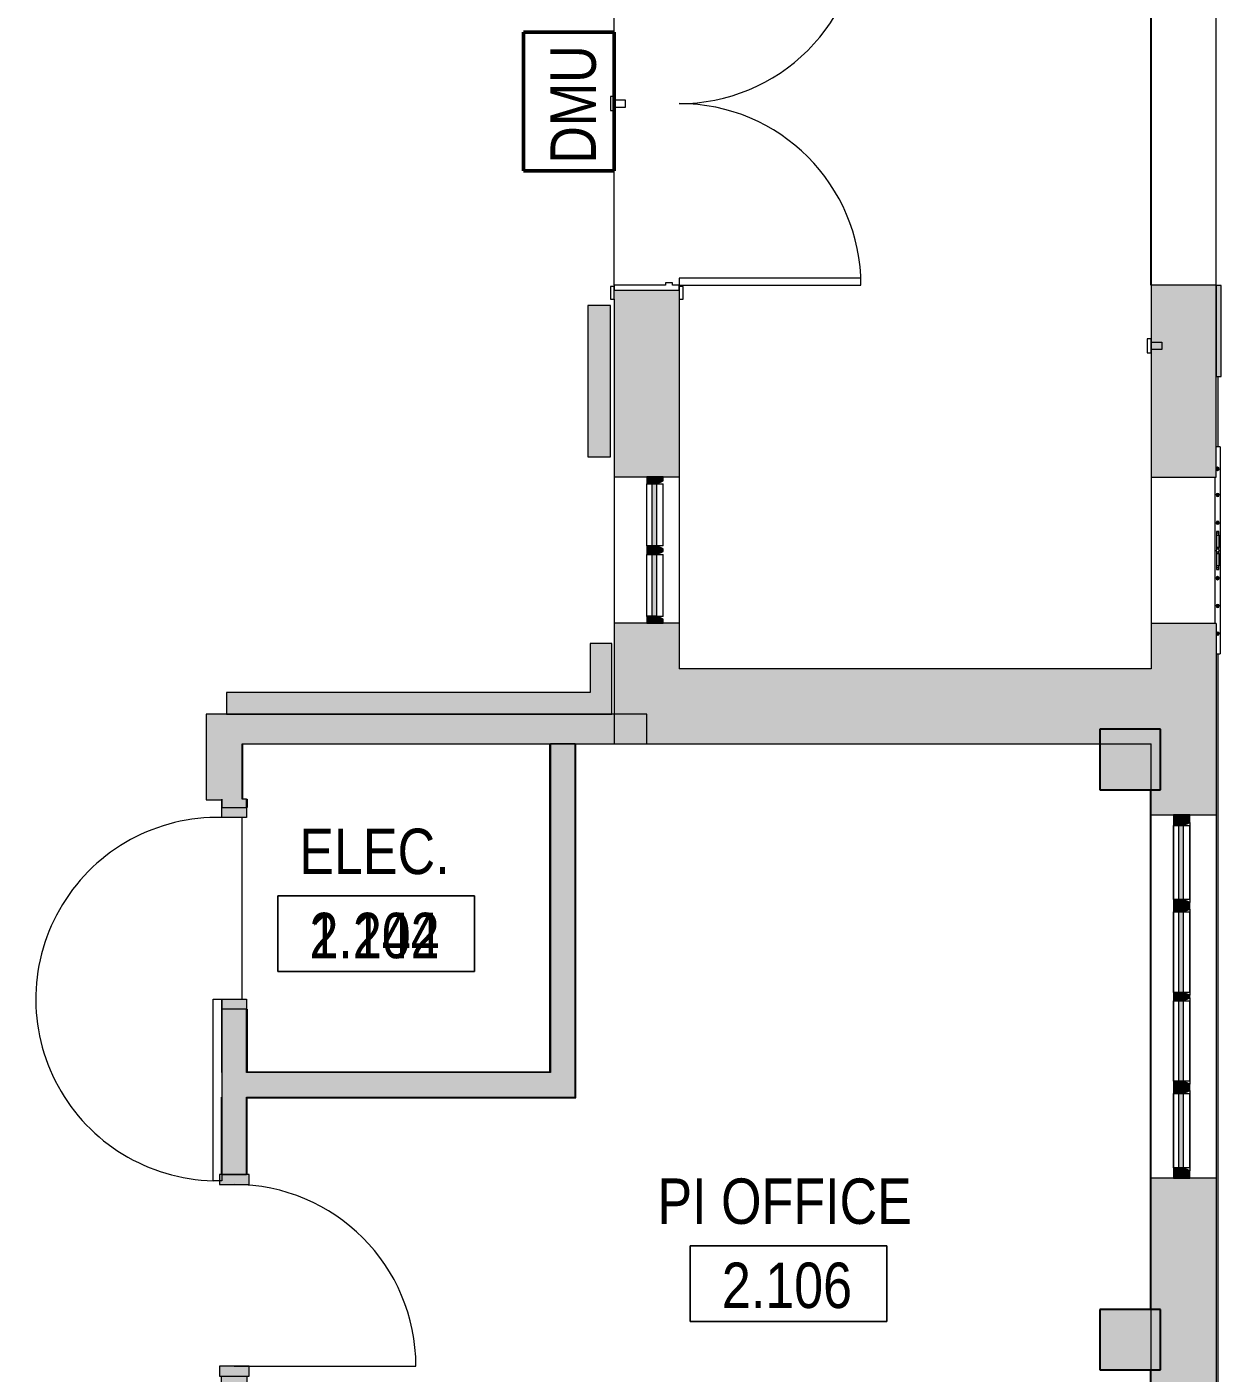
# Model space of a CAD drawing. Header units: inches. Extents: x -3803 to -1421, y -3454 to -210.
# Drawn here: x -3088.1 to -2851.4, y -2143.3 to -1876.4 of the extents above; entities that cross this region are included whole.
import ezdxf

# ---------------------------------------------------------------- set-up
doc = ezdxf.new("R2010")
doc.units = ezdxf.units.IN
doc.header["$MEASUREMENT"] = 0
for name, color, linetype, lineweight in [('A-ANNO-NOTE', 131, 'Continuous', 13), ('A-AREA-IDEN', 2, 'Continuous', 9), ('A-DOOR', 31, 'Continuous', 13), ('A-DOOR-FRAM', 31, 'Continuous', 35), ('A-FLOR', 192, 'Continuous', 13), ('A-FLOR-HRAL', 11, 'Continuous', 13), ('A-GLAZ-CURT', 52, 'Continuous', 13), ('A-GLAZ-CWMG', 51, 'Continuous', 13), ('A-WALL', 113, 'Continuous', 13), ('A-WALL-PATT', 111, 'Continuous', 13), ('E-SERT', 181, 'Continuous', 13), ('I-WALL', 2, 'Continuous', 13), ('S-COLS', 52, 'Continuous', 13)]:
    doc.layers.add(name, color=color, linetype=linetype, lineweight=lineweight)
doc.styles.add('Arial Narrow', font='ARIALN.TTF', dxfattribs={"height": 9})

# ---------------------------------------------------------------- blocks, each defined once
blk = doc.blocks.new('15830016-STRUCT_MARTINEZ-MOORE_CENTRAL_v2018_rvt-1-DIMENSION PLAN - LEVEL 2 _579_ - 2__ - CAD')
at = {"layer": 'S-COLS', "lineweight": 5}
for points in [[(-2863.4, -2027.64), (-2863.4, -2015.64), (-2875.4, -2015.64), (-2875.4, -2027.64), (-2865.07, -2027.64)], [(-2863.4, -2142.64), (-2863.4, -2130.64), (-2875.4, -2130.64), (-2875.4, -2142.64), (-2865.07, -2142.64)]]:
    blk.add_hatch(color=50, dxfattribs=at).paths.add_polyline_path(points, flags=0)
at = {"layer": 'A-FLOR', "color": 253, "lineweight": 25}
blk.add_line((-2865.27, -1927.64), (-2865.27, -1855.7), dxfattribs=at)
at = {"layer": 'S-COLS', "color": 253, "lineweight": 25}
for p, q in [((-2863.4, -2015.64), (-2875.4, -2015.64)), ((-2875.4, -2015.64), (-2875.4, -2027.64)), ((-2863.4, -2027.64), (-2863.4, -2015.64)), ((-2875.4, -2027.64), (-2863.4, -2027.64)), ((-2863.4, -2130.64), (-2875.4, -2130.64)), ((-2875.4, -2130.64), (-2875.4, -2142.64)), ((-2863.4, -2142.64), (-2863.4, -2130.64)), ((-2875.4, -2142.64), (-2863.4, -2142.64))]:
    blk.add_line(p, q, dxfattribs=at)
blk = doc.blocks.new('SD_DMUr-BSALS - Card Reader-2202790-DIMENSION PLAN - LEVEL 2 _579_ - 2__ - CAD')
at = {"layer": 'E-SERT', "color": 53, "lineweight": 9}
for p, q in [((-2787.52, -987.39), (-2787.52, -985.89)), ((-2787.52, -985.89), (-2785.4, -985.89)), ((-2784.65, -985.27), (-2785.4, -985.27)), ((-2785.4, -985.27), (-2785.4, -988.02)), ((-2784.65, -988.02), (-2784.65, -985.27)), ((-2785.4, -987.39), (-2787.52, -987.39)), ((-2785.4, -988.02), (-2784.65, -988.02))]:
    blk.add_line(p, q, dxfattribs=at)
blk = doc.blocks.new('SD_Card_Reader-BSALS - Card Reader-2172332-DIMENSION PLAN - LEVEL 2 _579_ - 2__ - CAD')
at = {"layer": 'E-SERT', "color": 53, "lineweight": 9}
for p, q in [((-3181.59, -2903.27), (-3182.34, -2903.27)), ((-3182.34, -2903.27), (-3182.34, -2906.02)), ((-3181.59, -2906.02), (-3181.59, -2903.27)), ((-3181.59, -2903.89), (-3179.47, -2903.89)), ((-3179.47, -2905.39), (-3181.59, -2905.39)), ((-3179.47, -2903.89), (-3179.47, -2905.39)), ((-3182.34, -2906.02), (-3181.59, -2906.02))]:
    blk.add_line(p, q, dxfattribs=at)
blk = doc.blocks.new('15830016-ELEC_BSALS_CENTRAL_v2018_rvt-1-DIMENSION PLAN - LEVEL 2 _579_ - 2__ - CAD')
at = {"layer": 'A-ANNO-NOTE', "lineweight": 50}
for p, q in [((-2989.65, -1904.94), (-2989.65, -1877.48)), ((-2989.65, -1877.48), (-2971.65, -1877.48)), ((-2971.65, -1877.48), (-2971.65, -1904.94)), ((-2971.65, -1904.94), (-2989.65, -1904.94))]:
    blk.add_line(p, q, dxfattribs=at)
at = {"color": 250, "lineweight": 9, "rotation": 180}
blk.add_blockref('SD_DMUr-BSALS - Card Reader-2202790-DIMENSION PLAN - LEVEL 2 _579_ - 2__ - CAD', (-5757.04, -2878.28), dxfattribs=at)
at = {"color": 250, "lineweight": 9}
blk.add_blockref('SD_Card_Reader-BSALS - Card Reader-2172332-DIMENSION PLAN - LEVEL 2 _579_ - 2__ - CAD', (316.32, 965), dxfattribs=at)
at = {"layer": 'A-ANNO-NOTE', "lineweight": 9, "insert": (-2984.3, -1903.55), "char_height": 9, "width": 28.785, "attachment_point": 1, "rotation": 90, "style": 'Arial Narrow'}
blk.add_mtext('DMU', dxfattribs=at)
blk = doc.blocks.new('Basic Wall _ Generic - 4_ - ___-3571738-DIMENSION PLAN - LEVEL 2 _579_ - 2__ - CAD')
at = {"layer": 'A-WALL', "lineweight": 20}
blk.add_line((-3045.27, -2029.52), (-3045.27, -2018.52), dxfattribs=at)
blk = doc.blocks.new('Door-Interior-Double-Full Glass-Wood - 72_ x 108_-380225-DIMENSION PLAN - LEVEL 2 _579_ - 2__ - CAD')
at = {"layer": 'A-DOOR', "lineweight": 20}
for p, q in [((-36, 6.3125), (-36, 42.3125)), ((-36, 42.3125), (-34.625, 42.3125)), ((-34.625, 42.3125), (-34.625, 6.3125)), ((36, 42.3125), (34.625, 42.3125)), ((34.625, 42.3125), (34.625, 6.3125)), ((36, 6.3125), (36, 42.3125)), ((-34.625, 6.3125), (-36, 6.3125)), ((34.625, 6.3125), (36, 6.3125))]:
    blk.add_line(p, q, dxfattribs=at)
at = {"layer": 'A-DOOR', "lineweight": 9}
for p, q in [((-36.25, 7.0625), (-38.75, 7.0625)), ((-38.75, 7.0625), (-38.75, 6.3125)), ((-38.75, 6.3125), (-36.25, 6.3125)), ((-36.25, 6.3125), (-36.25, 7.0625)), ((38.75, 7.0625), (36.25, 7.0625)), ((36.25, 7.0625), (36.25, 6.3125)), ((36.25, 6.3125), (38.75, 6.3125)), ((38.75, 6.3125), (38.75, 7.0625)), ((-36.25, -6.5625), (-38.75, -6.5625)), ((-38.75, -6.5625), (-38.75, -7.3125)), ((-38.75, -7.3125), (-36.25, -7.3125)), ((-36.25, -7.3125), (-36.25, -6.5625)), ((38.75, -6.5625), (36.25, -6.5625)), ((36.25, -6.5625), (36.25, -7.3125)), ((36.25, -7.3125), (38.75, -7.3125)), ((38.75, -7.3125), (38.75, -6.5625))]:
    blk.add_line(p, q, dxfattribs=at)
for centre, start, end in [((-36, 6.3125), 360, 90), ((36, 6.3125), 90, 180)]:
    blk.add_arc(centre, 36, start, end, dxfattribs=at)
at = {"layer": 'A-DOOR-FRAM', "lineweight": 20}
for p, q in [((-36, 6.3125), (-37, 6.3125)), ((-37, 6.3125), (-37, -6.5625)), ((-36, 4.9375), (-36, 6.3125)), ((36, 6.3125), (36, 4.9375)), ((37, 6.3125), (36, 6.3125)), ((37, -6.5625), (37, 6.3125)), ((-35.5, 4.9375), (-36, 4.9375)), ((-36, -6.5625), (-36, 3.5625)), ((-36, 3.5625), (-35.5, 3.5625)), ((-35.5, 3.5625), (-35.5, 4.9375)), ((36, 4.9375), (35.5, 4.9375)), ((35.5, 4.9375), (35.5, 3.5625)), ((35.5, 3.5625), (36, 3.5625)), ((36, 3.5625), (36, -6.5625)), ((-37, -6.5625), (-36, -6.5625)), ((36, -6.5625), (37, -6.5625))]:
    blk.add_line(p, q, dxfattribs=at)
blk = doc.blocks.new('Basic Wall _ B3-4 7_8_-BSALS - ___-3567737-DIMENSION PLAN - LEVEL 2 _579_ - 2__ - CAD')
at = {"layer": 'I-WALL', "lineweight": 20}
for p, q in [((-2984.4, -2083.58), (-2984.4, -2018.52)), ((-2984.27, -2083.7), (-2984.4, -2083.58))]:
    blk.add_line(p, q, dxfattribs=at)
blk = doc.blocks.new('Basic Wall _ B3-4 7_8_-BSALS - ___-3567736-DIMENSION PLAN - LEVEL 2 _579_ - 2__ - CAD')
at = {"layer": 'I-WALL', "lineweight": 20}
for q in [(-2979.27, -2018.52), (-2979.4, -2088.58)]:
    blk.add_line((-2979.27, -2088.7), q, dxfattribs=at)
blk = doc.blocks.new('Basic Wall _ B3-4 7_8_-BSALS - ___-3567741-DIMENSION PLAN - LEVEL 2 _579_ - 2__ - CAD')
at = {"layer": 'I-WALL', "lineweight": 20}
for p, q in [((-3044.52, -2083.7), (-3044.4, -2083.58)), ((-3044.4, -2083.58), (-2984.4, -2083.58)), ((-2984.4, -2083.58), (-2984.27, -2083.7))]:
    blk.add_line(p, q, dxfattribs=at)
blk = doc.blocks.new('Basic Wall _ B3-4 7_8_-BSALS - ___-3567740-DIMENSION PLAN - LEVEL 2 _579_ - 2__ - CAD')
at = {"layer": 'I-WALL', "lineweight": 20}
for p in [(-3044.4, -2088.7), (-2979.4, -2088.58)]:
    blk.add_line(p, (-2979.27, -2088.7), dxfattribs=at)
blk = doc.blocks.new('Basic Wall _ B3-4 7_8_-BSALS - ___-3567743-DIMENSION PLAN - LEVEL 2 _579_ - 2__ - CAD')
at = {"layer": 'I-WALL', "lineweight": 20}
for p, q in [((-3044.52, -2029.52), (-3044.4, -2029.52)), ((-3044.4, -2029.52), (-3044.4, -2031.14)), ((-3044.4, -2031.14), (-3044.52, -2031.14)), ((-3044.52, -2071.14), (-3044.4, -2071.14)), ((-3044.4, -2071.14), (-3044.4, -2083.58)), ((-3044.4, -2083.58), (-3044.52, -2083.7))]:
    blk.add_line(p, q, dxfattribs=at)
blk = doc.blocks.new('Basic Wall _ B3-4 7_8_-BSALS - ___-3567742-DIMENSION PLAN - LEVEL 2 _579_ - 2__ - CAD')
at = {"layer": 'I-WALL', "lineweight": 20}
for p, q in [((-3049.52, -2029.64), (-3049.52, -2031.14)), ((-3049.4, -2031.14), (-3049.52, -2031.14)), ((-3049.52, -2071.14), (-3049.4, -2071.14)), ((-3049.52, -2071.14), (-3049.52, -2083.7)), ((-3049.4, -2083.7), (-3049.52, -2083.7))]:
    blk.add_line(p, q, dxfattribs=at)
blk = doc.blocks.new('Door-A1_1-BSALS1 - A1_1-36x84-BSALS-380268-DIMENSION PLAN - LEVEL 2 _579_ - 2__ - CAD')
at = {"layer": 'A-DOOR-FRAM', "lineweight": 20}
h = blk.add_hatch(color=10, dxfattribs=at)
h.paths.add_polyline_path([(20, 2.44), (18, 2.44), (18, -2.44), (20, -2.44)], flags=0)
h.paths.add_polyline_path([(-18, -2.44), (-18, 2.44), (-20, 2.44), (-20, -2.44)], flags=0)
at = {"layer": 'A-DOOR', "lineweight": 20}
for p, q in [((18, -4.19), (18, -2.44)), ((18, -2.44), (54, -2.44)), ((54, -2.44), (54, -4.19)), ((54, -4.19), (18, -4.19))]:
    blk.add_line(p, q, dxfattribs=at)
at = {"layer": 'A-DOOR', "lineweight": 9}
blk.add_arc((18, -3.32), 36.01, 178.5947, 358.6206, dxfattribs=at)
at = {"layer": 'A-DOOR-FRAM', "lineweight": 20}
for p, q in [((-20, -2.44), (-20, 2.44)), ((-20, 2.44), (-18, 2.44)), ((-18, 2.44), (-18, -2.44)), ((18, -2.44), (18, 2.44)), ((18, 2.44), (20, 2.44)), ((20, 2.44), (20, -2.44)), ((-18, -2.44), (-20, -2.44)), ((20, -2.44), (18, -2.44))]:
    blk.add_line(p, q, dxfattribs=at)
blk = doc.blocks.new('level 2 - band2 - level 2 - band-474741-DIMENSION PLAN - LEVEL 2 _579_ - 2__ - CAD')
at = {"layer": 'A-WALL', "lineweight": 20}
for p, q in [((-2852.4, -1927.64), (-2852.4, -1855.7)), ((-2852.4, -1927.64), (-2852.02, -1927.64)), ((-2852.02, -1927.64), (-2852.02, -1927.7)), ((-2852.02, -1945.7), (-2852.02, -1959.7)), ((-2852.02, -2000.7), (-2852.02, -2611.27))]:
    blk.add_line(p, q, dxfattribs=at)
blk = doc.blocks.new('Basic Wall _ B3-4 7_8_-BSALS - ___-3567765-DIMENSION PLAN - LEVEL 2 _579_ - 2__ - CAD')
at = {"layer": 'I-WALL', "lineweight": 20}
for p, q in [((-3049.52, -2088.58), (-3049.4, -2088.58)), ((-3049.52, -2103.89), (-3049.52, -2088.58)), ((-3049.52, -2151.02), (-3049.52, -2143.89)), ((-3049.4, -2151.02), (-3049.52, -2151.02))]:
    blk.add_line(p, q, dxfattribs=at)
blk = doc.blocks.new('Basic Wall _ B3-4 7_8_-BSALS - ___-3567764-DIMENSION PLAN - LEVEL 2 _579_ - 2__ - CAD')
at = {"layer": 'I-WALL', "lineweight": 20}
for p, q in [((-3044.4, -2103.89), (-3044.4, -2088.7)), ((-3044.4, -2148.58), (-3044.4, -2143.89))]:
    blk.add_line(p, q, dxfattribs=at)
blk = doc.blocks.new('System Panel - Winco Glass-383322-DIMENSION PLAN - LEVEL 2 _579_ - 2__ - CAD')
at = {"layer": 'A-GLAZ-CURT', "lineweight": 9}
blk.add_hatch(color=90, dxfattribs=at).paths.add_polyline_path([(-7.359375, 0), (7.359375, 0), (7.359375, 1), (-7.359375, 1)], flags=0)
at = {"layer": 'A-GLAZ-CURT', "lineweight": 20}
for p, q in [((7.359375, 1), (-7.359375, 1)), ((-7.359375, 1), (-7.359375, 0)), ((-7.359375, 0), (7.359375, 0)), ((7.359375, 0), (7.359375, 1))]:
    blk.add_line(p, q, dxfattribs=at)
blk = doc.blocks.new('System Panel - Winco Glass-383323-DIMENSION PLAN - LEVEL 2 _579_ - 2__ - CAD')
at = {"layer": 'A-GLAZ-CURT', "lineweight": 9}
blk.add_hatch(color=90, dxfattribs=at).paths.add_polyline_path([(-7.96875, 0), (7.96875, 0), (7.96875, 1), (-7.96875, 1)], flags=0)
at = {"layer": 'A-GLAZ-CURT', "lineweight": 20}
for p, q in [((7.96875, 1), (-7.96875, 1)), ((-7.96875, 1), (-7.96875, 0)), ((-7.96875, 0), (7.96875, 0)), ((7.96875, 0), (7.96875, 1))]:
    blk.add_line(p, q, dxfattribs=at)
blk = doc.blocks.new('Rectangular Mullion - Winco Accent Full_Right-Large-383337-DIMENSION PLAN - LEVEL 2 _579_ - 2__ - CAD')
at = {"layer": 'A-GLAZ-CWMG', "lineweight": 9}
blk.add_hatch(color=90, dxfattribs=at).paths.add_polyline_path([(0, 1.25), (-1.48, 1.25), (-2.06, 0), (-2.06, -2), (0, -2)], flags=0)
at = {"layer": 'A-GLAZ-CWMG', "lineweight": 20}
for p, q in [((-1.48, 1.25), (-2.06, 0)), ((-2.06, 0), (-2.06, -2)), ((0, 1.25), (-1.48, 1.25)), ((0, -2), (0, 1.25)), ((-2.06, -2), (0, -2))]:
    blk.add_line(p, q, dxfattribs=at)
blk = doc.blocks.new('Rectangular Mullion - Winco Accent Full_Right-Large-383339-DIMENSION PLAN - LEVEL 2 _579_ - 2__ - CAD')
at = {"layer": 'A-GLAZ-CWMG', "lineweight": 9}
for p, q in [((-2860.83, -2391.7), (-2860.83, -2406.42)), ((-2857.58, -2391.12), (-2857.58, -2407))]:
    blk.add_line(p, q, dxfattribs=at)
blk = doc.blocks.new('Rectangular Mullion - Winco Accent Full_Right-Large-383340-DIMENSION PLAN - LEVEL 2 _579_ - 2__ - CAD')
at = {"layer": 'A-GLAZ-CWMG', "lineweight": 9}
for p, q in [((-2860.83, -2426.48), (-2860.83, -2442.42)), ((-2857.58, -2425.9), (-2857.58, -2443))]:
    blk.add_line(p, q, dxfattribs=at)
blk = doc.blocks.new('Rectangular Mullion - Winco Accent Full_Right-Large-V6-DIMENSION PLAN - LEVEL 2 _579_ - 2__ - CAD')
at = {"layer": 'A-GLAZ-CWMG', "lineweight": 9}
for p, q in [((-2860.83, -2408.86), (-2860.83, -2424.8)), ((-2857.58, -2408.28), (-2857.58, -2425.38))]:
    blk.add_line(p, q, dxfattribs=at)
blk = doc.blocks.new('Rectangular Mullion - Winco Accent Full_Right-Large-383341-DIMENSION PLAN - LEVEL 2 _579_ - 2__ - CAD')
at = {"layer": 'A-GLAZ-CWMG', "lineweight": 9}
for p, q in [((-2860.83, -2444.86), (-2860.83, -2459.58)), ((-2857.58, -2444.28), (-2857.58, -2460.16))]:
    blk.add_line(p, q, dxfattribs=at)
blk = doc.blocks.new('Rectangular Mullion - Winco Accent Full_Left-Large-383343-DIMENSION PLAN - LEVEL 2 _579_ - 2__ - CAD')
at = {"layer": 'A-GLAZ-CWMG', "lineweight": 9}
blk.add_hatch(color=90, dxfattribs=at).paths.add_polyline_path([(-2.06, 0), (-1.48, 1.25), (0, 1.25), (0, -2), (-2.06, -2)], flags=0)
at = {"layer": 'A-GLAZ-CWMG', "lineweight": 20}
for p, q in [((-2.06, 0), (-1.48, 1.25)), ((-2.06, -2), (-2.06, 0)), ((-1.48, 1.25), (0, 1.25)), ((0, 1.25), (0, -2)), ((0, -2), (-2.06, -2))]:
    blk.add_line(p, q, dxfattribs=at)
blk = doc.blocks.new('Rectangular Mullion - Winco Accent Full-Large-383347-DIMENSION PLAN - LEVEL 2 _579_ - 2__ - CAD')
at = {"layer": 'A-GLAZ-CWMG', "lineweight": 9}
blk.add_hatch(color=90, dxfattribs=at).paths.add_polyline_path([(-1.22, 0), (-0.64, 1.25), (0.64, 1.25), (1.22, 0), (1.22, -2), (-1.22, -2)], flags=0)
at = {"layer": 'A-GLAZ-CWMG', "lineweight": 20}
for p, q in [((-1.22, 0), (-0.64, 1.25)), ((-1.22, -2), (-1.22, 0)), ((-0.64, 1.25), (0.64, 1.25)), ((0.64, 1.25), (1.22, 0)), ((1.22, 0), (1.22, -2)), ((1.22, -2), (-1.22, -2))]:
    blk.add_line(p, q, dxfattribs=at)
blk = doc.blocks.new('Rectangular Mullion - Winco Accent Full-383351-DIMENSION PLAN - LEVEL 2 _579_ - 2__ - CAD')
at = {"layer": 'A-GLAZ-CWMG', "lineweight": 9}
blk.add_hatch(color=90, dxfattribs=at).paths.add_polyline_path([(-0.84, 0), (-0.26, 1.25), (0.26, 1.25), (0.84, 0), (0.84, -2), (-0.84, -2)], flags=0)
at = {"layer": 'A-GLAZ-CWMG', "lineweight": 20}
for p, q in [((-0.84, 0), (-0.26, 1.25)), ((-0.84, -2), (-0.84, 0)), ((-0.26, 1.25), (0.26, 1.25)), ((0.26, 1.25), (0.84, 0)), ((0.84, 0), (0.84, -2)), ((0.84, -2), (-0.84, -2))]:
    blk.add_line(p, q, dxfattribs=at)
blk = doc.blocks.new('Brick Slodier44 - Brick Slodier-492796-DIMENSION PLAN - LEVEL 2 _579_ - 2__ - CAD')
at = {"layer": 'A-WALL-PATT', "lineweight": 20}
for points in [[(-2851.4, -1855.58), (-2851.4, -1837.58), (-2852.4, -1837.58), (-2852.4, -1855.58)], [(-2851.4, -1945.7), (-2851.4, -1927.7), (-2852.4, -1927.7), (-2852.4, -1945.7)]]:
    blk.add_hatch(color=10, dxfattribs=at).paths.add_polyline_path(points, flags=0)
at = {"layer": 'A-WALL', "lineweight": 20}
for p, q in [((-2852.4, -1837.58), (-2852.4, -1855.58)), ((-2851.4, -1837.58), (-2852.4, -1837.58)), ((-2851.4, -1855.58), (-2851.4, -1837.58)), ((-2852.4, -1855.58), (-2851.4, -1855.58)), ((-2852.4, -1927.7), (-2852.4, -1945.7)), ((-2851.4, -1927.7), (-2852.4, -1927.7)), ((-2851.4, -1945.7), (-2851.4, -1927.7)), ((-2852.4, -1945.7), (-2851.4, -1945.7))]:
    blk.add_line(p, q, dxfattribs=at)
blk = doc.blocks.new('Railings 15 - Railings 3-505128-DIMENSION PLAN - LEVEL 2 _579_ - 2__ - CAD')
at = {"layer": 'A-FLOR-HRAL', "lineweight": 20}
for points in [[(-2850.25, -1964.29), (-2850.1, -1964.02), (-2850.25, -1963.75), (-2850.57, -1963.75), (-2850.72, -1964.02), (-2850.57, -1964.29)], [(-2850.25, -1969.47), (-2850.1, -1969.2), (-2850.25, -1968.93), (-2850.57, -1968.93), (-2850.72, -1969.2), (-2850.57, -1969.47)], [(-2850.25, -1974.97), (-2850.1, -1974.7), (-2850.25, -1974.43), (-2850.57, -1974.43), (-2850.72, -1974.7), (-2850.57, -1974.97)], [(-2850.25, -1985.97), (-2850.1, -1985.7), (-2850.25, -1985.43), (-2850.57, -1985.43), (-2850.72, -1985.7), (-2850.57, -1985.97)], [(-2850.25, -1991.47), (-2850.1, -1991.2), (-2850.25, -1990.93), (-2850.57, -1990.93), (-2850.72, -1991.2), (-2850.57, -1991.47)], [(-2850.25, -1996.97), (-2850.1, -1996.7), (-2850.25, -1996.43), (-2850.57, -1996.43), (-2850.72, -1996.7), (-2850.57, -1996.97)]]:
    blk.add_hatch(color=10, dxfattribs=at).paths.add_polyline_path(points, flags=0)
h = blk.add_hatch(color=10, dxfattribs=at)
h.paths.add_polyline_path([(-2850.16, -1979.88), (-2850.16, -1979.6), (-2850.66, -1979.6), (-2850.66, -1979.88)], flags=0)
h.paths.add_polyline_path([(-2850.16, -1976.74), (-2850.16, -1976.43), (-2850.66, -1976.43), (-2850.66, -1976.74)], flags=0)
h = blk.add_hatch(color=10, dxfattribs=at)
h.paths.add_polyline_path([(-2850.16, -1983.98), (-2850.16, -1983.66), (-2850.66, -1983.66), (-2850.66, -1983.98)], flags=0)
h.paths.add_polyline_path([(-2850.66, -1980.81), (-2850.16, -1980.81), (-2850.16, -1980.53), (-2850.66, -1980.53)], flags=0)
at = {"layer": 'A-FLOR-HRAL', "lineweight": 9}
for p, q in [((-2849.9, -1959.7), (-2850.72, -1959.7)), ((-2849.9, -1959.7), (-2849.9, -2000.7)), ((-2850.9, -1994.7), (-2850.9, -1965.7)), ((-2850.66, -1976.74), (-2850.66, -1976.92)), ((-2850.66, -1976.92), (-2850.66, -1977.16)), ((-2850.66, -1977.16), (-2850.16, -1977.16)), ((-2850.66, -1977.16), (-2850.66, -1979.6)), ((-2850.16, -1976.92), (-2850.16, -1976.74)), ((-2850.16, -1977.16), (-2850.16, -1976.92)), ((-2850.16, -1977.16), (-2850.16, -1979.6)), ((-2850.66, -1980.81), (-2850.66, -1983.25)), ((-2850.16, -1980.81), (-2850.16, -1983.25)), ((-2850.66, -1983.25), (-2850.66, -1983.49)), ((-2850.16, -1983.25), (-2850.66, -1983.25)), ((-2850.66, -1983.49), (-2850.66, -1983.66)), ((-2850.16, -1983.49), (-2850.16, -1983.25)), ((-2850.16, -1983.66), (-2850.16, -1983.49)), ((-2850.72, -2000.7), (-2849.9, -2000.7))]:
    blk.add_line(p, q, dxfattribs=at)
at = {"layer": 'A-FLOR-HRAL', "lineweight": 20}
for p, q in [((-2850.16, -1976.43), (-2850.66, -1976.43)), ((-2850.66, -1976.43), (-2850.66, -1976.74)), ((-2850.66, -1976.74), (-2850.16, -1976.74)), ((-2850.16, -1976.74), (-2850.16, -1976.43)), ((-2850.16, -1979.6), (-2850.66, -1979.6)), ((-2850.66, -1979.6), (-2850.66, -1979.88)), ((-2850.16, -1979.88), (-2850.16, -1979.6)), ((-2850.66, -1979.88), (-2850.16, -1979.88)), ((-2850.16, -1980.53), (-2850.66, -1980.53)), ((-2850.66, -1980.53), (-2850.66, -1980.81)), ((-2850.66, -1980.81), (-2850.16, -1980.81)), ((-2850.16, -1980.81), (-2850.16, -1980.53)), ((-2850.16, -1983.66), (-2850.66, -1983.66)), ((-2850.66, -1983.66), (-2850.66, -1983.98)), ((-2850.66, -1983.98), (-2850.16, -1983.98)), ((-2850.16, -1983.98), (-2850.16, -1983.66))]:
    blk.add_line(p, q, dxfattribs=at)
for centre, start, end in [((-2850.41, -1964.02), 0, 180), ((-2850.41, -1964.02), 180, 0), ((-2850.41, -1969.2), 0, 180), ((-2850.41, -1969.2), 180, 0), ((-2850.41, -1974.7), 0, 180), ((-2850.41, -1974.7), 180, 0), ((-2850.41, -1985.7), 0, 180), ((-2850.41, -1985.7), 180, 0), ((-2850.41, -1991.2), 0, 180), ((-2850.41, -1991.2), 180, 0), ((-2850.41, -1996.7), 0, 180), ((-2850.41, -1996.7), 180, 0)]:
    blk.add_arc(centre, 0.312, start, end, dxfattribs=at)
at = {"layer": 'A-FLOR-HRAL', "lineweight": 9}
for start, end in [(0, 180), (180, 0)]:
    blk.add_arc((-2850.41, -1980.2), 0.312, start, end, dxfattribs=at)
blk = doc.blocks.new('Rectangular Mullion - Winco Accent Full_Right-Large-384338-DIMENSION PLAN - LEVEL 2 _579_ - 2__ - CAD')
at = {"layer": 'A-GLAZ-CWMG', "lineweight": 9}
for p, q in [((-2860.83, -2102.58), (-2860.83, -2087.86)), ((-2858.83, -2087.86), (-2857.58, -2087.86)), ((-2857.58, -2102.58), (-2857.58, -2087.86)), ((-2857.58, -2102.58), (-2858.83, -2102.58))]:
    blk.add_line(p, q, dxfattribs=at)
blk = doc.blocks.new('Rectangular Mullion - Winco Accent Full_Right-Large-384339-DIMENSION PLAN - LEVEL 2 _579_ - 2__ - CAD')
at = {"layer": 'A-GLAZ-CWMG', "lineweight": 9}
for p, q in [((-2860.83, -2067.8), (-2860.83, -2051.86)), ((-2858.83, -2051.86), (-2857.58, -2051.86)), ((-2857.58, -2067.8), (-2857.58, -2051.86)), ((-2857.58, -2067.8), (-2858.83, -2067.8))]:
    blk.add_line(p, q, dxfattribs=at)
blk = doc.blocks.new('Door-J1_4-Curtain_Wall-_only works in CW_-BSALS1 - Door-J1_4-Wide_Stile-BSALS-2172151-DIMENSION PLAN - LEVEL 2 _579_ - 2__ - CAD')
at = {"layer": 'A-DOOR', "lineweight": 20}
blk.add_line((18, 0), (18, 36), dxfattribs=at)
at = {"layer": 'A-DOOR', "lineweight": 9}
blk.add_arc((18, 0), 36, 90, 180, dxfattribs=at)
blk = doc.blocks.new('Rectangular Mullion - 2 x 6 interior mullion-383777-DIMENSION PLAN - LEVEL 2 _579_ - 2__ - CAD')
at = {"layer": 'A-GLAZ-CWMG', "lineweight": 9}
blk.add_hatch(color=90, dxfattribs=at).paths.add_polyline_path([(0, -2.9375), (0, 2.9375), (-2, 2.9375), (-2, -2.9375)], flags=0)
at = {"layer": 'A-GLAZ-CWMG', "lineweight": 20}
for p, q in [((0, 2.9375), (-2, 2.9375)), ((-2, 2.9375), (-2, -2.9375)), ((0, -2.9375), (0, 2.9375)), ((-2, -2.9375), (0, -2.9375))]:
    blk.add_line(p, q, dxfattribs=at)
blk = doc.blocks.new('Rectangular Mullion - 2 x 6 interior mullion-383780-DIMENSION PLAN - LEVEL 2 _579_ - 2__ - CAD')
at = {"layer": 'A-GLAZ-CWMG', "lineweight": 9}
blk.add_hatch(color=90, dxfattribs=at).paths.add_polyline_path([(0, -2.9375), (-2, -2.9375), (-2, 2.9375), (0, 2.9375)], flags=0)
at = {"layer": 'A-GLAZ-CWMG', "lineweight": 20}
for p, q in [((-2, 2.9375), (0, 2.9375)), ((-2, -2.9375), (-2, 2.9375)), ((0, 2.9375), (0, -2.9375)), ((0, -2.9375), (-2, -2.9375))]:
    blk.add_line(p, q, dxfattribs=at)
blk = doc.blocks.new('System Panel - Winco Glass-383740-DIMENSION PLAN - LEVEL 2 _579_ - 2__ - CAD')
at = {"layer": 'A-GLAZ-CURT', "lineweight": 9}
blk.add_hatch(color=90, dxfattribs=at).paths.add_polyline_path([(-6.140625, -1), (6.140625, -1), (6.140625, 0), (-6.140625, 0)], flags=0)
at = {"layer": 'A-GLAZ-CURT', "lineweight": 20}
for p, q in [((6.140625, 0), (-6.140625, 0)), ((-6.140625, 0), (-6.140625, -1)), ((6.140625, -1), (6.140625, 0)), ((-6.140625, -1), (6.140625, -1))]:
    blk.add_line(p, q, dxfattribs=at)
blk = doc.blocks.new('Rectangular Mullion - Winco Accent Full_Left-383743-DIMENSION PLAN - LEVEL 2 _579_ - 2__ - CAD')
at = {"layer": 'A-GLAZ-CWMG', "lineweight": 9}
blk.add_hatch(color=90, dxfattribs=at).paths.add_polyline_path([(-1.38, 2), (0, 2), (0, -1.25), (-0.79, -1.25), (-1.38, 0)], flags=0)
at = {"layer": 'A-GLAZ-CWMG', "lineweight": 20}
for p, q in [((-1.38, 0), (-1.38, 2)), ((-1.38, 2), (0, 2)), ((-0.79, -1.25), (-1.38, 0)), ((0, 2), (0, -1.25)), ((0, -1.25), (-0.79, -1.25))]:
    blk.add_line(p, q, dxfattribs=at)
blk = doc.blocks.new('Rectangular Mullion - Winco Accent Full_Right-383744-DIMENSION PLAN - LEVEL 2 _579_ - 2__ - CAD')
at = {"layer": 'A-GLAZ-CWMG', "lineweight": 9}
for p, q in [((-3220.83, -1803.98), (-3219.58, -1803.98)), ((-3220.83, -1803.98), (-3220.83, -1816.27)), ((-3217.58, -1803.98), (-3217.58, -1816.27)), ((-3219.58, -1816.27), (-3220.83, -1816.27))]:
    blk.add_line(p, q, dxfattribs=at)
blk = doc.blocks.new('Rectangular Mullion - Winco Accent Full_Right-383749-DIMENSION PLAN - LEVEL 2 _579_ - 2__ - CAD')
at = {"layer": 'A-GLAZ-CWMG', "lineweight": 9}
blk.add_hatch(color=90, dxfattribs=at).paths.add_polyline_path([(0, 2), (-1.38, 2), (-1.38, 0), (-0.79, -1.25), (0, -1.25)], flags=0)
at = {"layer": 'A-GLAZ-CWMG', "lineweight": 20}
for p, q in [((0, 2), (-1.38, 2)), ((-1.38, 2), (-1.38, 0)), ((-1.38, 0), (-0.79, -1.25)), ((0, -1.25), (0, 2)), ((-0.79, -1.25), (0, -1.25))]:
    blk.add_line(p, q, dxfattribs=at)
blk = doc.blocks.new('Rectangular Mullion - Winco Accent Full-383752-DIMENSION PLAN - LEVEL 2 _579_ - 2__ - CAD')
at = {"layer": 'A-GLAZ-CWMG', "lineweight": 9}
blk.add_hatch(color=90, dxfattribs=at).paths.add_polyline_path([(-0.84, 0), (-0.84, 2), (0.84, 2), (0.84, 0), (0.26, -1.25), (-0.26, -1.25)], flags=0)
at = {"layer": 'A-GLAZ-CWMG', "lineweight": 20}
for p, q in [((-0.84, 2), (0.84, 2)), ((-0.84, 0), (-0.84, 2)), ((-0.26, -1.25), (-0.84, 0)), ((0.84, 0), (0.26, -1.25)), ((0.84, 2), (0.84, 0)), ((0.26, -1.25), (-0.26, -1.25))]:
    blk.add_line(p, q, dxfattribs=at)
blk = doc.blocks.new('Room Tag- BSALS - Room Tag-28050-DIMENSION PLAN - LEVEL 2 _579_ - 2__ - CAD')
at = {"layer": 'A-AREA-IDEN'}
for p, q in [((-0.203125, -0.171875), (-0.203125, -0.015625)), ((-0.203125, -0.015625), (0.203125, -0.015625)), ((0.203125, -0.015625), (-0.203125, -0.015625)), ((-0.203125, -0.015625), (-0.203125, -0.171875)), ((0.203125, -0.015625), (0.203125, -0.171875)), ((0.203125, -0.171875), (0.203125, -0.015625)), ((0.203125, -0.171875), (-0.203125, -0.171875)), ((-0.203125, -0.171875), (0.203125, -0.171875))]:
    blk.add_line(p, q, dxfattribs=at)

msp = doc.modelspace()

# ---------------------------------------------------------------- hatches: boundary and pattern name
at = {"layer": 'A-WALL-PATT', "lineweight": 20}
h = msp.add_hatch(color=10, dxfattribs=at)
h.paths.add_polyline_path([(-2865.27, -2003.64), (-2852.4, -2003.64), (-2852.4, -1994.7), (-2865.27, -1994.7)], flags=0)
h.paths.add_polyline_path([(-2865.27, -1965.7), (-2852.4, -1965.7), (-2852.4, -1927.64), (-2865.27, -1927.64), (-2865.27, -1962.58)], flags=0)
h.paths.add_polyline_path([(-2865.07, -1855.7), (-2852.4, -1855.7), (-2852.4, -1817.7), (-2865.27, -1817.7), (-2865.27, -1855.7)], flags=0)
h.paths.add_polyline_path([(-2865.07, -1788.7), (-2852.4, -1788.7), (-2852.4, -1758.27), (-2865.27, -1758.27), (-2865.27, -1788.7)], flags=0)
h = msp.add_hatch(color=10, dxfattribs=at)
h.paths.add_polyline_path([(-2958.77, -2003.64), (-2958.77, -1994.64), (-2971.65, -1994.64), (-2971.65, -2003.64)], flags=0)
h.paths.add_polyline_path([(-2971.65, -1965.64), (-2958.77, -1965.64), (-2958.77, -1928.64), (-2971.65, -1928.64), (-2971.65, -1962.58)], flags=0)
h.paths.add_polyline_path([(-2961.52, -1854.64), (-2958.77, -1854.64), (-2958.77, -1817.64), (-2971.65, -1817.64), (-2971.65, -1854.64)], flags=0)
h.paths.add_polyline_path([(-2971.65, -1788.64), (-2958.77, -1788.64), (-2958.77, -1766.77), (-2971.65, -1766.77), (-2971.65, -1784.26)], flags=0)
for points in [[(-2972.4, -1961.64), (-2972.4, -1931.64), (-2976.9, -1931.64), (-2976.9, -1961.64)], [(-2976.4, -2012.64), (-2972.15, -2012.64), (-2972.15, -1998.64), (-2976.4, -1998.64), (-2976.4, -2008.39)], [(-2865.27, -2018.52), (-2865.27, -2003.64), (-2971.65, -2003.64), (-2971.65, -2018.52), (-2946.5, -2018.52)], [(-3048.52, -2012.64), (-2976.4, -2012.64), (-2976.4, -2008.39), (-3048.52, -2008.39)], [(-3049.4, -2029.64), (-3049.4, -2012.64), (-3052.52, -2012.64), (-3052.52, -2029.64)], [(-2971.65, -2018.52), (-2965.21, -2018.52), (-2965.21, -2012.64), (-3045.4, -2012.64), (-3045.4, -2018.52), (-3027.94, -2018.52)]]:
    msp.add_hatch(color=10, dxfattribs=at).paths.add_polyline_path(points, flags=0)
h = msp.add_hatch(color=10, dxfattribs=at)
h.paths.add_polyline_path([(-2865.07, -2366.14), (-2852.4, -2366.14), (-2852.4, -2342.64), (-2865.27, -2342.64), (-2865.27, -2366.14)], flags=0)
h.paths.add_polyline_path([(-2865.27, -2270.64), (-2852.4, -2270.64), (-2852.4, -2223.64), (-2865.27, -2223.64), (-2865.27, -2259.78)], flags=0)
h.paths.add_polyline_path([(-2852.4, -2151.64), (-2852.4, -2104.64), (-2865.27, -2104.64), (-2865.27, -2151.64), (-2865.07, -2151.64)], flags=0)
h.paths.add_polyline_path([(-2865.07, -2032.64), (-2852.4, -2032.64), (-2852.4, -2003.64), (-2865.27, -2003.64), (-2865.27, -2032.64)], flags=0)
at = {"layer": 'A-WALL-PATT', "lineweight": 5}
for points in [[(-3045.4, -2029.52), (-3045.4, -2012.64), (-3049.4, -2012.64), (-3049.4, -2029.52)], [(-2979.4, -2088.58), (-2979.4, -2018.52), (-2984.27, -2018.52), (-2984.27, -2088.58)], [(-2984.27, -2088.58), (-2984.27, -2083.7), (-3049.4, -2083.7), (-3049.4, -2088.58), (-3027.94, -2088.58)]]:
    msp.add_hatch(color=50, dxfattribs=at).paths.add_polyline_path(points, flags=0)
h = msp.add_hatch(color=50, dxfattribs=at)
h.paths.add_polyline_path([(-3044.52, -2083.7), (-3044.52, -2071.14), (-3049.4, -2071.14), (-3049.4, -2083.7)], flags=0)
h.paths.add_polyline_path([(-3049.4, -2031.14), (-3044.52, -2031.14), (-3044.52, -2029.52), (-3049.4, -2029.52)], flags=0)
h = msp.add_hatch(color=50, dxfattribs=at)
h.paths.add_polyline_path([(-3044.52, -2151.02), (-3044.52, -2143.89), (-3049.4, -2143.89), (-3049.4, -2151.02)], flags=0)
h.paths.add_polyline_path([(-3044.52, -2103.89), (-3044.52, -2088.58), (-3049.4, -2088.58), (-3049.4, -2103.89)], flags=0)

# ---------------------------------------------------------------- linework, layer by layer
at = {"layer": 'A-FLOR', "lineweight": 20}
for p, q in [((-2971.65, -1927.64), (-2971.65, -1855.64)), ((-2865.4, -2130.64), (-2865.4, -2027.64)), ((-3045.4, -2069.14), (-3045.4, -2033.14)), ((-2865.4, -2226.58), (-2865.4, -2142.64))]:
    msp.add_line(p, q, dxfattribs=at)
at = {"layer": 'A-WALL', "lineweight": 20}
for p, q in [((-2865.27, -1927.64), (-2865.27, -2003.64)), ((-2852.4, -1927.64), (-2865.27, -1927.64)), ((-2852.4, -1965.7), (-2852.4, -1927.64)), ((-2971.65, -1930.39), (-2971.65, -2018.52)), ((-2958.77, -1930.39), (-2958.77, -2003.64)), ((-2971.65, -1965.64), (-2958.77, -1965.64)), ((-2865.27, -1965.7), (-2852.4, -1965.7)), ((-2958.77, -1994.64), (-2971.65, -1994.64)), ((-2852.4, -1994.7), (-2865.27, -1994.7)), ((-2852.4, -1994.7), (-2852.4, -2611.64)), ((-2865.27, -2003.64), (-2958.77, -2003.64)), ((-3045.4, -2012.64), (-3049.4, -2012.64)), ((-3045.4, -2029.52), (-3045.4, -2018.52)), ((-2971.65, -2018.52), (-2865.27, -2018.52)), ((-2865.27, -2389.64), (-2865.27, -2018.52)), ((-2865.27, -2032.64), (-2852.4, -2032.64)), ((-2852.4, -2104.64), (-2865.27, -2104.64))]:
    msp.add_line(p, q, dxfattribs=at)
at = {"layer": 'A-WALL'}
msp.add_line((-2971.65, -2018.52), (-2965.21, -2018.52), dxfattribs=at)
at = {"layer": 'I-WALL', "lineweight": 20}
for p, q in [((-2972.4, -1931.64), (-2976.9, -1931.64)), ((-2976.9, -1931.64), (-2976.9, -1961.64)), ((-2972.4, -1961.64), (-2972.4, -1931.64)), ((-2976.9, -1961.64), (-2972.4, -1961.64)), ((-2976.4, -1998.64), (-2976.4, -2008.39)), ((-2972.15, -1998.64), (-2976.4, -1998.64)), ((-2972.15, -2012.64), (-2972.15, -1998.64)), ((-2976.4, -2008.39), (-3048.52, -2008.39)), ((-3048.52, -2008.39), (-3048.52, -2012.64)), ((-3052.52, -2012.64), (-3052.52, -2029.64)), ((-3049.4, -2012.64), (-3052.52, -2012.64)), ((-3048.52, -2012.64), (-2972.15, -2012.64)), ((-2965.21, -2012.64), (-3045.4, -2012.64)), ((-2965.21, -2018.52), (-2965.21, -2012.64)), ((-3045.4, -2018.52), (-2971.65, -2018.52)), ((-2984.27, -2018.52), (-2984.27, -2083.7)), ((-2979.4, -2018.52), (-2984.27, -2018.52)), ((-2979.4, -2088.58), (-2979.4, -2018.52)), ((-3052.52, -2029.64), (-3049.4, -2029.64)), ((-3049.4, -2029.64), (-3049.4, -2029.52)), ((-3049.4, -2029.52), (-3049.4, -2031.14)), ((-3044.52, -2029.52), (-3045.4, -2029.52)), ((-3044.52, -2031.14), (-3044.52, -2029.52)), ((-3049.4, -2031.14), (-3044.52, -2031.14)), ((-3044.52, -2071.14), (-3049.4, -2071.14)), ((-3049.4, -2071.14), (-3049.4, -2088.58)), ((-3044.52, -2083.7), (-3044.52, -2071.14)), ((-2984.27, -2083.7), (-3044.52, -2083.7)), ((-3049.4, -2088.58), (-3049.4, -2103.89)), ((-3044.52, -2088.58), (-2979.4, -2088.58)), ((-3044.52, -2103.89), (-3044.52, -2088.58)), ((-3049.4, -2103.89), (-3044.52, -2103.89))]:
    msp.add_line(p, q, dxfattribs=at)

# ---------------------------------------------------------------- block references
at = {"lineweight": 5}
for name in ['15830016-STRUCT_MARTINEZ-MOORE_CENTRAL_v2018_rvt-1-DIMENSION PLAN - LEVEL 2 _579_ - 2__ - CAD', '15830016-ELEC_BSALS_CENTRAL_v2018_rvt-1-DIMENSION PLAN - LEVEL 2 _579_ - 2__ - CAD']:
    msp.add_blockref(name, (0, 0), dxfattribs=at)
at = {"layer": 'A-AREA-IDEN', "xscale": 95.99999999999994, "yscale": 95.99999999999994, "zscale": 95.99999999999994}
for p in [(-3018.84, -2047.16), (-3018.84, -2047.16), (-2937.11, -2116.51)]:
    msp.add_blockref('Room Tag- BSALS - Room Tag-28050-DIMENSION PLAN - LEVEL 2 _579_ - 2__ - CAD', p, dxfattribs=at)
at = {"layer": 'A-DOOR', "lineweight": 20}
for name, p, rotation in [('Door-Interior-Double-Full Glass-Wood - 72_ x 108_-380225-DIMENSION PLAN - LEVEL 2 _579_ - 2__ - CAD', (-2965.08, -1891.64), 270.0000000000001), ('Door-A1_1-BSALS1 - A1_1-36x84-BSALS-380268-DIMENSION PLAN - LEVEL 2 _579_ - 2__ - CAD', (-3046.96, -2051.14), 269.9999999999999), ('Door-J1_4-Curtain_Wall-_only works in CW_-BSALS1 - Door-J1_4-Wide_Stile-BSALS-2172151-DIMENSION PLAN - LEVEL 2 _579_ - 2__ - CAD', (-3046.96, -2123.89), 270.0000000000004)]:
    msp.add_blockref(name, p, dxfattribs=dict(at, rotation=rotation))
at = {"layer": 'A-FLOR-HRAL', "lineweight": 20}
msp.add_blockref('Railings 15 - Railings 3-505128-DIMENSION PLAN - LEVEL 2 _579_ - 2__ - CAD', (-1.67, 0), dxfattribs=at)
at = {"layer": 'A-GLAZ-CURT', "lineweight": 9}
for name, p, rotation in [('System Panel - Winco Glass-383740-DIMENSION PLAN - LEVEL 2 _579_ - 2__ - CAD', (-2963.21, -1973.16), 270.0000000000007), ('System Panel - Winco Glass-383740-DIMENSION PLAN - LEVEL 2 _579_ - 2__ - CAD', (-2963.21, -1987.13), 270.0000000000007), ('System Panel - Winco Glass-383322-DIMENSION PLAN - LEVEL 2 _579_ - 2__ - CAD', (-2858.83, -2042.06), 89.99999999997988), ('System Panel - Winco Glass-383323-DIMENSION PLAN - LEVEL 2 _579_ - 2__ - CAD', (-2858.83, -2059.83), 89.99999999997988), ('System Panel - Winco Glass-383323-DIMENSION PLAN - LEVEL 2 _579_ - 2__ - CAD', (-2858.83, -2077.45), 89.99999999997988), ('System Panel - Winco Glass-383322-DIMENSION PLAN - LEVEL 2 _579_ - 2__ - CAD', (-2858.83, -2095.22), 89.99999999997988)]:
    msp.add_blockref(name, p, dxfattribs=dict(at, rotation=rotation))
at = {"layer": 'A-GLAZ-CWMG', "lineweight": 9}
for name, p, rotation in [('Rectangular Mullion - Winco Accent Full_Right-383749-DIMENSION PLAN - LEVEL 2 _579_ - 2__ - CAD', (-2963.21, -1965.64), 90.00000000000071), ('Rectangular Mullion - Winco Accent Full_Right-383744-DIMENSION PLAN - LEVEL 2 _579_ - 2__ - CAD', (-6182.79, -3783.28), 180), ('Rectangular Mullion - Winco Accent Full_Right-383744-DIMENSION PLAN - LEVEL 2 _579_ - 2__ - CAD', (-6182.79, -3797.25), 180), ('Rectangular Mullion - Winco Accent Full_Right-Large-383337-DIMENSION PLAN - LEVEL 2 _579_ - 2__ - CAD', (-2858.83, -2104.64), 269.9999999999798), ('Rectangular Mullion - 2 x 6 interior mullion-383777-DIMENSION PLAN - LEVEL 2 _579_ - 2__ - CAD', (-3046.96, -2143.89), 270.0000000000004)]:
    msp.add_blockref(name, p, dxfattribs=dict(at, rotation=rotation))
at = {"layer": 'A-GLAZ-CWMG', "lineweight": 9, "extrusion": (0, 0, -1)}
for name, p, rotation in [('Rectangular Mullion - Winco Accent Full-383752-DIMENSION PLAN - LEVEL 2 _579_ - 2__ - CAD', (2963.21, -1980.14), 269.9999999999993), ('Rectangular Mullion - Winco Accent Full_Left-383743-DIMENSION PLAN - LEVEL 2 _579_ - 2__ - CAD', (2963.21, -1994.64), 269.9999999999993), ('Rectangular Mullion - Winco Accent Full_Left-Large-383343-DIMENSION PLAN - LEVEL 2 _579_ - 2__ - CAD', (2858.83, -2032.64), 90.00000000002014), ('Rectangular Mullion - Winco Accent Full-Large-383347-DIMENSION PLAN - LEVEL 2 _579_ - 2__ - CAD', (2858.83, -2050.64), 90.00000000002014), ('Rectangular Mullion - Winco Accent Full-383351-DIMENSION PLAN - LEVEL 2 _579_ - 2__ - CAD', (2858.83, -2068.64), 90.00000000002014), ('Rectangular Mullion - Winco Accent Full-Large-383347-DIMENSION PLAN - LEVEL 2 _579_ - 2__ - CAD', (2858.83, -2086.64), 90.00000000002014), ('Rectangular Mullion - 2 x 6 interior mullion-383780-DIMENSION PLAN - LEVEL 2 _579_ - 2__ - CAD', (3046.96, -2103.89), 89.99999999999959)]:
    msp.add_blockref(name, p, dxfattribs=dict(at, rotation=rotation))
at = {"layer": 'A-GLAZ-CWMG', "lineweight": 9}
for name, p in [('Rectangular Mullion - Winco Accent Full_Right-Large-383339-DIMENSION PLAN - LEVEL 2 _579_ - 2__ - CAD', (0, 357)), ('Rectangular Mullion - Winco Accent Full_Right-Large-384338-DIMENSION PLAN - LEVEL 2 _579_ - 2__ - CAD', (0, 53.16)), ('Rectangular Mullion - Winco Accent Full_Right-Large-V6-DIMENSION PLAN - LEVEL 2 _579_ - 2__ - CAD', (0, 357)), ('Rectangular Mullion - Winco Accent Full_Right-Large-384339-DIMENSION PLAN - LEVEL 2 _579_ - 2__ - CAD', (0, 0)), ('Rectangular Mullion - Winco Accent Full_Right-Large-383340-DIMENSION PLAN - LEVEL 2 _579_ - 2__ - CAD', (0, 357)), ('Rectangular Mullion - Winco Accent Full_Right-Large-384339-DIMENSION PLAN - LEVEL 2 _579_ - 2__ - CAD', (0, -17.62)), ('Rectangular Mullion - Winco Accent Full_Right-Large-383341-DIMENSION PLAN - LEVEL 2 _579_ - 2__ - CAD', (0, 357)), ('Rectangular Mullion - Winco Accent Full_Right-Large-384338-DIMENSION PLAN - LEVEL 2 _579_ - 2__ - CAD', (0, 0))]:
    msp.add_blockref(name, p, dxfattribs=at)
at = {"layer": 'A-WALL', "lineweight": 20}
for name in ['level 2 - band2 - level 2 - band-474741-DIMENSION PLAN - LEVEL 2 _579_ - 2__ - CAD', 'Brick Slodier44 - Brick Slodier-492796-DIMENSION PLAN - LEVEL 2 _579_ - 2__ - CAD', 'Basic Wall _ Generic - 4_ - ___-3571738-DIMENSION PLAN - LEVEL 2 _579_ - 2__ - CAD']:
    msp.add_blockref(name, (0, 0), dxfattribs=at)
at = {"layer": 'I-WALL', "lineweight": 20}
for name in ['Basic Wall _ B3-4 7_8_-BSALS - ___-3567737-DIMENSION PLAN - LEVEL 2 _579_ - 2__ - CAD', 'Basic Wall _ B3-4 7_8_-BSALS - ___-3567736-DIMENSION PLAN - LEVEL 2 _579_ - 2__ - CAD', 'Basic Wall _ B3-4 7_8_-BSALS - ___-3567742-DIMENSION PLAN - LEVEL 2 _579_ - 2__ - CAD', 'Basic Wall _ B3-4 7_8_-BSALS - ___-3567743-DIMENSION PLAN - LEVEL 2 _579_ - 2__ - CAD', 'Basic Wall _ B3-4 7_8_-BSALS - ___-3567741-DIMENSION PLAN - LEVEL 2 _579_ - 2__ - CAD', 'Basic Wall _ B3-4 7_8_-BSALS - ___-3567765-DIMENSION PLAN - LEVEL 2 _579_ - 2__ - CAD', 'Basic Wall _ B3-4 7_8_-BSALS - ___-3567740-DIMENSION PLAN - LEVEL 2 _579_ - 2__ - CAD', 'Basic Wall _ B3-4 7_8_-BSALS - ___-3567764-DIMENSION PLAN - LEVEL 2 _579_ - 2__ - CAD']:
    msp.add_blockref(name, (0, 0), dxfattribs=at)

# ---------------------------------------------------------------- texts
at = {"layer": 'A-AREA-IDEN', "char_height": 9, "attachment_point": 1, "style": 'Arial Narrow'}
for s, insert, width in [('ELEC.', (-3034.08, -2035.35), 36.663), ('ELEC.', (-3034.08, -2035.35), 36.663), ('2.104', (-3032.06, -2052.03), 31.512), ('1.242', (-3032.06, -2052.03), 31.512), ('PI OFFICE', (-2963.1, -2104.69), 62.721), ('2.106', (-2950.33, -2121.37), 31.512)]:
    msp.add_mtext(s, dxfattribs=dict(at, insert=insert, width=width))

doc.saveas('drawing.dxf')
